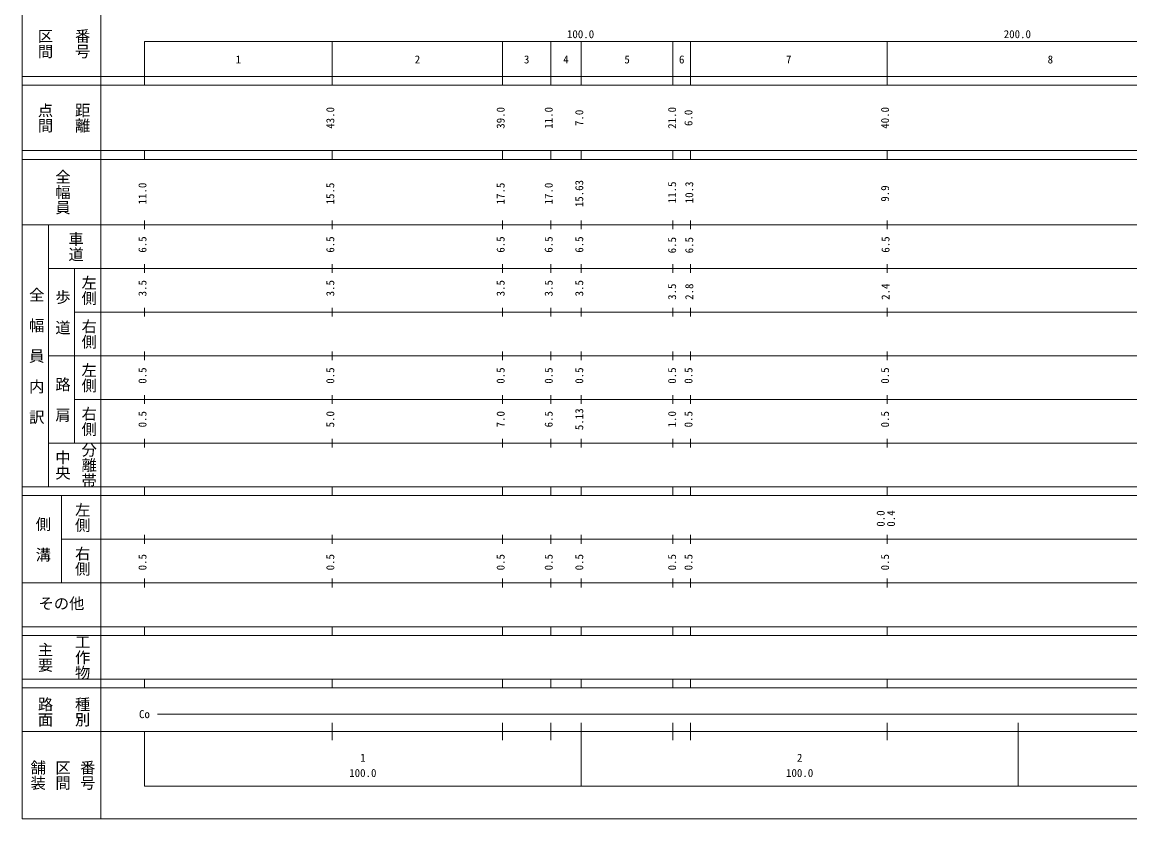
# Model space of a CAD drawing. Units: millimetres on the paper, enlarged 1000 times. Extents: x 40000 to 680000, y 20000 to 380000.
# Drawn here: x 40000 to 293592, y 20000 to 202409 of the extents above; entities that cross this region are included whole.
import ezdxf
from ezdxf.enums import TextEntityAlignment as Align

# ---------------------------------------------------------------- set-up
doc = ezdxf.new("R2010")
doc.units = ezdxf.units.MM
doc.header["$LTSCALE"] = 1000
doc.layers.add('S-SUV', color=7, linetype='Continuous', lineweight=13)
doc.styles.add('@ＭＳ ゴシック', font='')
doc.styles.add('ＭＳ ゴシック', font='')
doc.styles.get('@ＭＳ ゴシック').set_extended_font_data('@MS Gothic')
doc.styles.get('ＭＳ ゴシック').set_extended_font_data('MS Gothic')

msp = doc.modelspace()

# ---------------------------------------------------------------- linework, layer by layer
at = {"layer": 'S-SUV'}
for p, q in [((40000, 380000), (40000, 20000)), ((58000, 370000), (58000, 20000)), ((68000, 198000), (579000, 198000)), ((68000, 198000), (68000, 188000)), ((111000, 188000), (111000, 198000)), ((150000, 188000), (150000, 198000)), ((161000, 188000), (161000, 198000)), ((168000, 188000), (168000, 198000)), ((189000, 188000), (189000, 198000)), ((193000, 188000), (193000, 198000)), ((238000, 188000), (238000, 198000)), ((40000, 190000), (579000, 190000)), ((40000, 188000), (579000, 188000)), ((40000, 173000), (579000, 173000)), ((68000, 171000), (68000, 173000)), ((111000, 171000), (111000, 173000)), ((150000, 171000), (150000, 173000)), ((161000, 171000), (161000, 173000)), ((168000, 171000), (168000, 173000)), ((189000, 171000), (189000, 173000)), ((193000, 171000), (193000, 173000)), ((238000, 171000), (238000, 173000)), ((40000, 171000), (579000, 171000)), ((40000, 156000), (579000, 156000)), ((46000, 96000), (46000, 156000)), ((68000, 155000), (68000, 157000)), ((111000, 155000), (111000, 157000)), ((150000, 155000), (150000, 157000)), ((161000, 155000), (161000, 157000)), ((168000, 155000), (168000, 157000)), ((189000, 155000), (189000, 157000)), ((193000, 155000), (193000, 157000)), ((238000, 155000), (238000, 157000)), ((46000, 146000), (579000, 146000)), ((52000, 146000), (52000, 106000)), ((68000, 145000), (68000, 147000)), ((111000, 145000), (111000, 147000)), ((150000, 145000), (150000, 147000)), ((161000, 145000), (161000, 147000)), ((168000, 145000), (168000, 147000)), ((189000, 145000), (189000, 147000)), ((193000, 145000), (193000, 147000)), ((238000, 145000), (238000, 147000)), ((68000, 135000), (68000, 137000)), ((111000, 135000), (111000, 137000)), ((150000, 135000), (150000, 137000)), ((161000, 135000), (161000, 137000)), ((168000, 135000), (168000, 137000)), ((189000, 135000), (189000, 137000)), ((193000, 135000), (193000, 137000)), ((238000, 135000), (238000, 137000)), ((52000, 136000), (579000, 136000)), ((68000, 125000), (68000, 127000)), ((111000, 125000), (111000, 127000)), ((150000, 125000), (150000, 127000)), ((161000, 125000), (161000, 127000)), ((168000, 125000), (168000, 127000)), ((189000, 125000), (189000, 127000)), ((193000, 125000), (193000, 127000)), ((238000, 125000), (238000, 127000)), ((46000, 126000), (579000, 126000)), ((68000, 115000), (68000, 117000)), ((111000, 115000), (111000, 117000)), ((150000, 115000), (150000, 117000)), ((161000, 115000), (161000, 117000)), ((168000, 115000), (168000, 117000)), ((189000, 115000), (189000, 117000)), ((193000, 115000), (193000, 117000)), ((238000, 115000), (238000, 117000)), ((52000, 116000), (579000, 116000)), ((68000, 105000), (68000, 107000)), ((111000, 105000), (111000, 107000)), ((150000, 105000), (150000, 107000)), ((161000, 105000), (161000, 107000)), ((168000, 105000), (168000, 107000)), ((189000, 105000), (189000, 107000)), ((193000, 105000), (193000, 107000)), ((238000, 105000), (238000, 107000)), ((46000, 106000), (579000, 106000)), ((40000, 96000), (579000, 96000)), ((40000, 94000), (579000, 94000)), ((49000, 94000), (49000, 74000)), ((68000, 94000), (68000, 96000)), ((111000, 94000), (111000, 96000)), ((150000, 94000), (150000, 96000)), ((161000, 94000), (161000, 96000)), ((168000, 94000), (168000, 96000)), ((189000, 94000), (189000, 96000)), ((193000, 94000), (193000, 96000)), ((238000, 94000), (238000, 96000)), ((49000, 84000), (579000, 84000)), ((68000, 83000), (68000, 85000)), ((111000, 83000), (111000, 85000)), ((150000, 83000), (150000, 85000)), ((161000, 83000), (161000, 85000)), ((168000, 83000), (168000, 85000)), ((189000, 83000), (189000, 85000)), ((193000, 83000), (193000, 85000)), ((238000, 83000), (238000, 85000)), ((40000, 74000), (579000, 74000)), ((68000, 73000), (68000, 75000)), ((111000, 73000), (111000, 75000)), ((150000, 73000), (150000, 75000)), ((161000, 73000), (161000, 75000)), ((168000, 73000), (168000, 75000)), ((189000, 73000), (189000, 75000)), ((193000, 73000), (193000, 75000)), ((238000, 73000), (238000, 75000)), ((40000, 64000), (579000, 64000)), ((68000, 62000), (68000, 64000)), ((111000, 62000), (111000, 64000)), ((150000, 62000), (150000, 64000)), ((161000, 62000), (161000, 64000)), ((168000, 62000), (168000, 64000)), ((189000, 62000), (189000, 64000)), ((193000, 62000), (193000, 64000)), ((238000, 62000), (238000, 64000)), ((40000, 62000), (579000, 62000)), ((40000, 52000), (579000, 52000)), ((68000, 50000), (68000, 52000)), ((111000, 50000), (111000, 52000)), ((150000, 50000), (150000, 52000)), ((161000, 50000), (161000, 52000)), ((168000, 50000), (168000, 52000)), ((189000, 50000), (189000, 52000)), ((193000, 50000), (193000, 52000)), ((238000, 50000), (238000, 52000)), ((40000, 50000), (579000, 50000)), ((71000, 44000), (565000, 44000)), ((111000, 38000), (111000, 42000)), ((150000, 38000), (150000, 42000)), ((161000, 38000), (161000, 42000)), ((168000, 27500), (168000, 42000)), ((189000, 38000), (189000, 42000)), ((193000, 38000), (193000, 42000)), ((238000, 38000), (238000, 42000)), ((268000, 27500), (268000, 42000)), ((40000, 40000), (579000, 40000)), ((68000, 40000), (68000, 27500)), ((68000, 27500), (579000, 27500)), ((40000, 20000), (680000, 20000))]:
    msp.add_line(p, q, dxfattribs=at)

# ---------------------------------------------------------------- texts
for s, height, rotation, style, p in [('区間', 2566, 270, '@ＭＳ ゴシック', (43250, 201000)), ('番号', 2566, 270, '@ＭＳ ゴシック', (51750, 201000)), ('点間', 2566, 270, '@ＭＳ ゴシック', (43250, 184000)), ('距離', 2566, 270, '@ＭＳ ゴシック', (51750, 184000)), ('43.0', 1833, 90, 'ＭＳ ゴシック', (112000, 178000)), ('39.0', 1833, 90, 'ＭＳ ゴシック', (151000, 178000)), ('11.0', 1833, 90, 'ＭＳ ゴシック', (162000, 178000)), ('21.0', 1833, 90, 'ＭＳ ゴシック', (190254, 178000)), ('40.0', 1833, 90, 'ＭＳ ゴシック', (239000, 178000)), ('7.0', 1833, 90, 'ＭＳ ゴシック', (169000, 178625)), ('6.0', 1833, 90, 'ＭＳ ゴシック', (194000, 178625)), ('全幅員', 2566, 270, '@ＭＳ ゴシック', (47250, 168750)), ('11.0', 1833, 90, 'ＭＳ ゴシック', (69000, 160674)), ('15.5', 1833, 90, 'ＭＳ ゴシック', (112000, 160674)), ('17.5', 1833, 90, 'ＭＳ ゴシック', (151000, 160674)), ('17.0', 1833, 90, 'ＭＳ ゴシック', (162000, 160674)), ('15.63', 1833, 90, 'ＭＳ ゴシック', (169000, 160049)), ('11.5', 1833, 90, 'ＭＳ ゴシック', (190254, 160942)), ('10.3', 1833, 90, 'ＭＳ ゴシック', (194180, 160942)), ('9.9', 1833, 90, 'ＭＳ ゴシック', (239000, 161299)), ('車道', 2566, 270, '@ＭＳ ゴシック', (50250, 154500)), ('6.5', 1833, 90, 'ＭＳ ゴシック', (69000, 149625)), ('6.5', 1833, 90, 'ＭＳ ゴシック', (112000, 149625)), ('6.5', 1833, 90, 'ＭＳ ゴシック', (151000, 149625)), ('6.5', 1833, 90, 'ＭＳ ゴシック', (162000, 149625)), ('6.5', 1833, 90, 'ＭＳ ゴシック', (169000, 149625)), ('6.5', 1833, 90, 'ＭＳ ゴシック', (190254, 149476)), ('6.5', 1833, 90, 'ＭＳ ゴシック', (194180, 149476)), ('6.5', 1833, 90, 'ＭＳ ゴシック', (239119, 149625)), ('左側', 2566, 270, '@ＭＳ ゴシック', (53250, 144500)), ('3.5', 1833, 90, 'ＭＳ ゴシック', (69000, 139625)), ('3.5', 1833, 90, 'ＭＳ ゴシック', (112000, 139625)), ('3.5', 1833, 90, 'ＭＳ ゴシック', (151000, 139625)), ('3.5', 1833, 90, 'ＭＳ ゴシック', (162000, 139625)), ('3.5', 1833, 90, 'ＭＳ ゴシック', (169000, 139625)), ('3.5', 1833, 90, 'ＭＳ ゴシック', (190254, 138821)), ('2.8', 1833, 90, 'ＭＳ ゴシック', (194180, 138821)), ('2.4', 1833, 90, 'ＭＳ ゴシック', (239119, 138821)), ('全\u3000幅\u3000員\u3000内\u3000訳', 2566, 270, '@ＭＳ ゴシック', (41250, 141750)), ('歩\u3000道', 2566, 270, '@ＭＳ ゴシック', (47250, 141250)), ('右側', 2566, 270, '@ＭＳ ゴシック', (53250, 134500)), ('左側', 2566, 270, '@ＭＳ ゴシック', (53250, 124500)), ('0.5', 1833, 90, 'ＭＳ ゴシック', (69000, 119625)), ('0.5', 1833, 90, 'ＭＳ ゴシック', (112000, 119625)), ('0.5', 1833, 90, 'ＭＳ ゴシック', (151000, 119625)), ('0.5', 1833, 90, 'ＭＳ ゴシック', (162000, 119625)), ('0.5', 1833, 90, 'ＭＳ ゴシック', (169000, 119625)), ('0.5', 1833, 90, 'ＭＳ ゴシック', (190254, 119625)), ('0.5', 1833, 90, 'ＭＳ ゴシック', (194000, 119625)), ('0.5', 1833, 90, 'ＭＳ ゴシック', (239000, 119625)), ('路\u3000肩', 2566, 270, '@ＭＳ ゴシック', (47250, 121250)), ('右側', 2566, 270, '@ＭＳ ゴシック', (53250, 114500)), ('0.5', 1833, 90, 'ＭＳ ゴシック', (69000, 109625)), ('5.0', 1833, 90, 'ＭＳ ゴシック', (112000, 109625)), ('7.0', 1833, 90, 'ＭＳ ゴシック', (151000, 109625)), ('6.5', 1833, 90, 'ＭＳ ゴシック', (162000, 109625)), ('5.13', 1833, 90, 'ＭＳ ゴシック', (169000, 109000)), ('1.0', 1833, 90, 'ＭＳ ゴシック', (190254, 109625)), ('0.5', 1833, 90, 'ＭＳ ゴシック', (194000, 109625)), ('0.5', 1833, 90, 'ＭＳ ゴシック', (239000, 109625)), ('中央', 2566, 270, '@ＭＳ ゴシック', (47250, 104500)), ('分離帯', 2566, 270, '@ＭＳ ゴシック', (53250, 106250)), ('左側', 2566, 270, '@ＭＳ ゴシック', (51750, 92500)), ('側\u3000溝', 2566, 270, '@ＭＳ ゴシック', (42750, 89250)), ('0.0', 1833, 90, 'ＭＳ ゴシック', (238000, 86889)), ('0.4', 1833, 90, 'ＭＳ ゴシック', (240370, 86889)), ('右側', 2566, 270, '@ＭＳ ゴシック', (51750, 82500)), ('0.5', 1833, 90, 'ＭＳ ゴシック', (69000, 76889)), ('0.5', 1833, 90, 'ＭＳ ゴシック', (112000, 76889)), ('0.5', 1833, 90, 'ＭＳ ゴシック', (151000, 76889)), ('0.5', 1833, 90, 'ＭＳ ゴシック', (162000, 76889)), ('0.5', 1833, 90, 'ＭＳ ゴシック', (169000, 76889)), ('0.5', 1833, 90, 'ＭＳ ゴシック', (190254, 76889)), ('0.5', 1833, 90, 'ＭＳ ゴシック', (194000, 76889)), ('0.5', 1833, 90, 'ＭＳ ゴシック', (239000, 76889)), ('工作物', 2566, 270, '@ＭＳ ゴシック', (51750, 62250)), ('主要', 2566, 270, '@ＭＳ ゴシック', (43250, 60500)), ('路面', 2566, 270, '@ＭＳ ゴシック', (43250, 48000)), ('種別', 2566, 270, '@ＭＳ ゴシック', (51750, 48000)), ('舗装', 2566, 270, '@ＭＳ ゴシック', (41583, 33500)), ('区間', 2566, 270, '@ＭＳ ゴシック', (47250, 33500)), ('番号', 2566, 270, '@ＭＳ ゴシック', (52917, 33500))]:
    msp.add_text(s, height=height, rotation=rotation, dxfattribs=dict(at, style=style)).set_placement(p, align=Align.BOTTOM_LEFT)
at = {"layer": 'S-SUV', "style": 'ＭＳ ゴシック'}
for s, height, p in [('100.0', 1833, (164719, 198195)), ('200.0', 1833, (264719, 198195)), ('1', 1833, (88875, 192405)), ('2', 1833, (129875, 192405)), ('3', 1833, (154875, 192405)), ('4', 1833, (163875, 192405)), ('5', 1833, (177875, 192405)), ('6', 1833, (190375, 192405)), ('7', 1833, (214875, 192405)), ('8', 1833, (274767, 192405)), ('その他', 2566, (43750, 67250)), ('Co', 1833, (66750, 42500)), ('1', 1833, (117375, 32523)), ('2', 1833, (217375, 32523)), ('100.0', 1833, (114875, 29033)), ('100.0', 1833, (214875, 29033))]:
    msp.add_text(s, height=height, dxfattribs=at).set_placement(p, align=Align.BOTTOM_LEFT)

doc.saveas('drawing.dxf')
